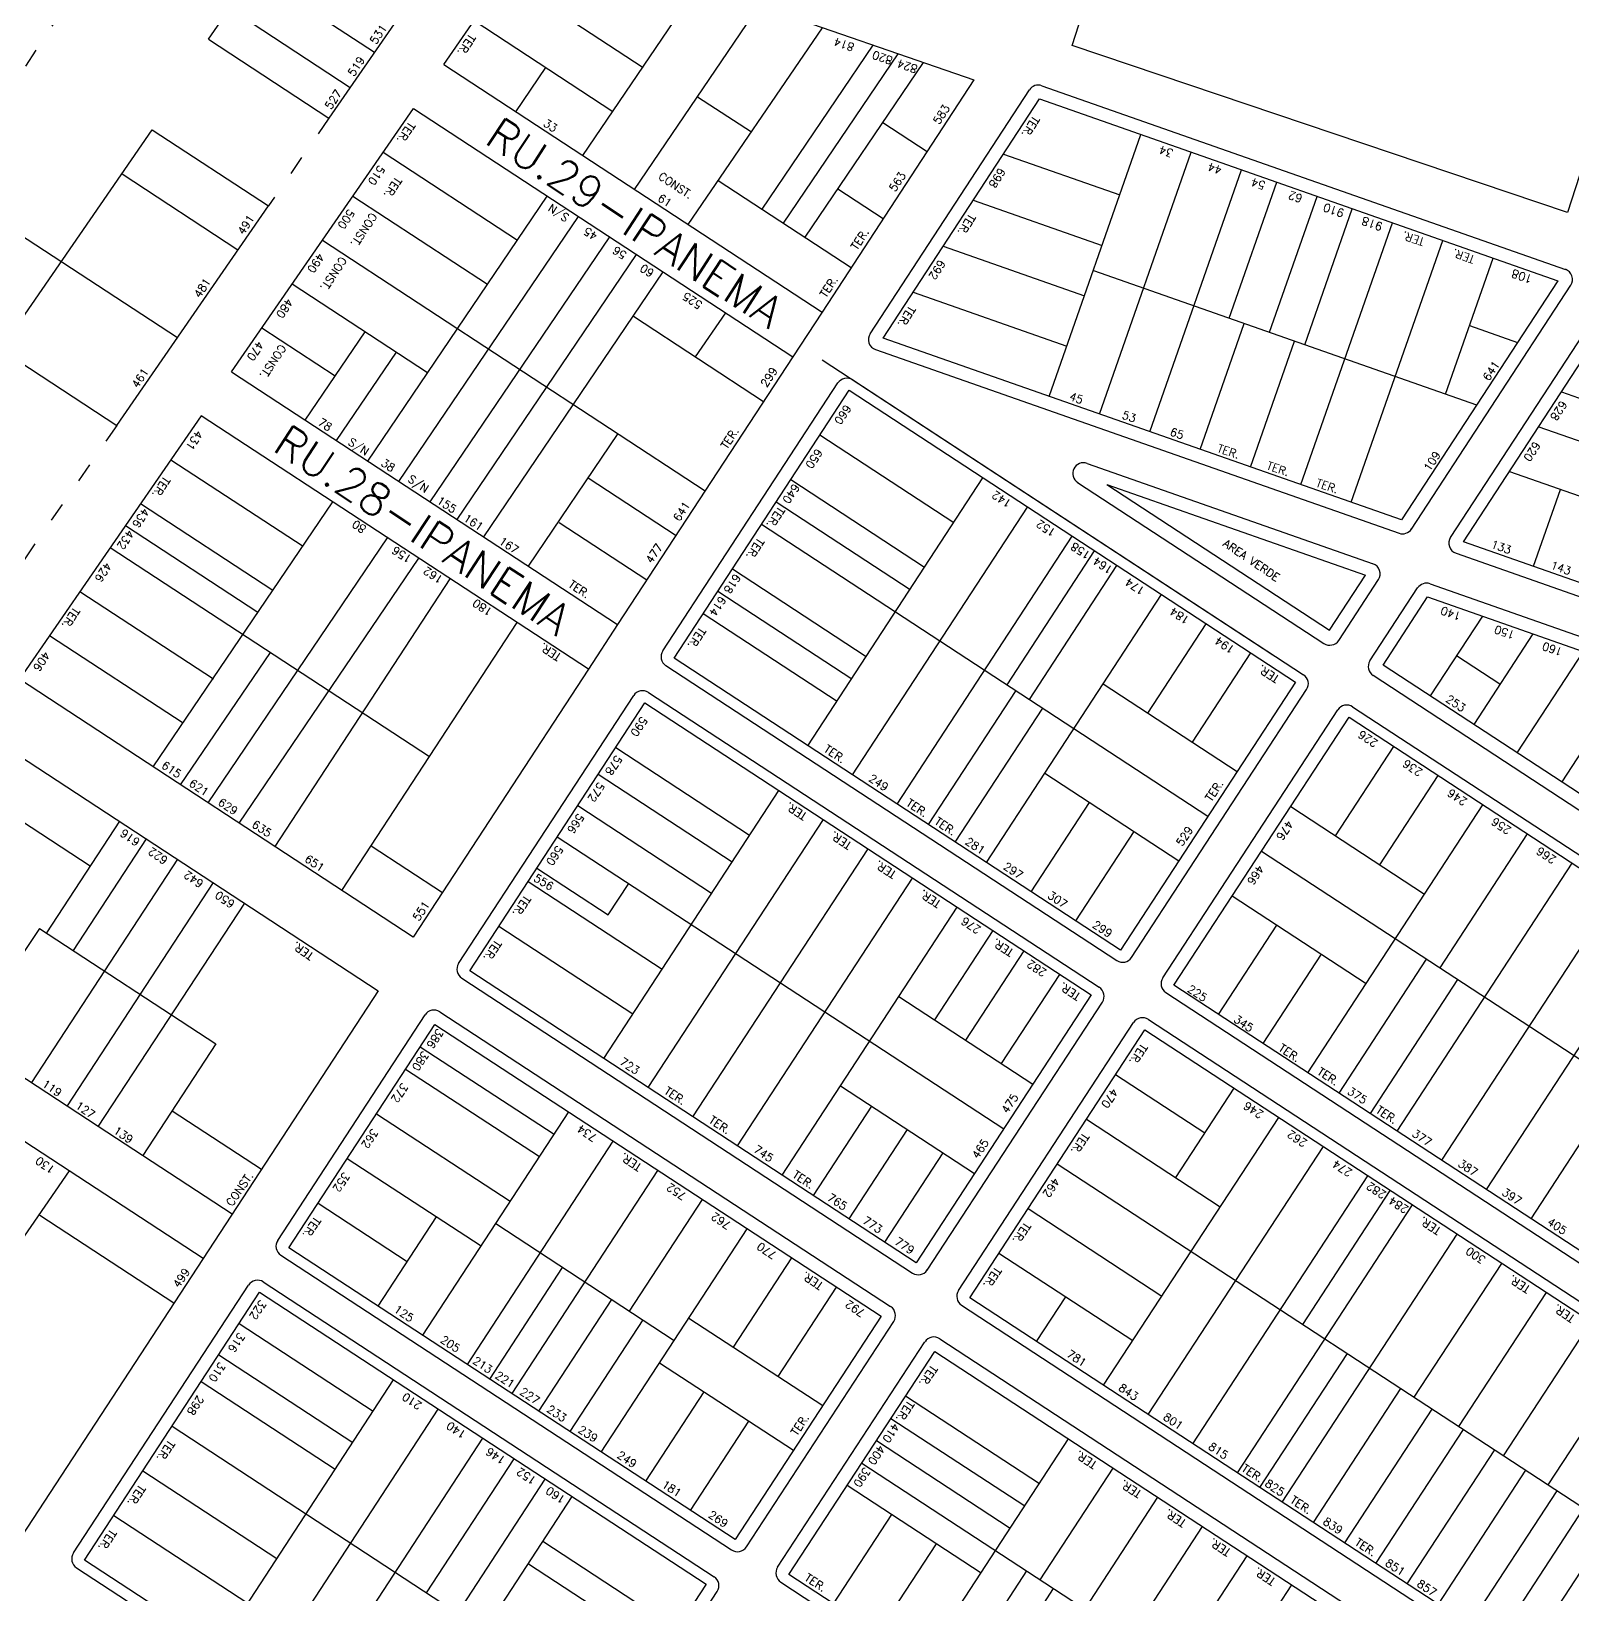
# Model space of a CAD drawing. Extents: x 714896 to 749292, y 8417558 to 8447149.
# Drawn here: x 741674.9 to 741963.9, y 8425396.5 to 8425689.6 of the extents above; entities that cross this region are included whole.
import ezdxf

# ---------------------------------------------------------------- set-up
doc = ezdxf.new("R2010")
doc.units = 0
doc.header["$MEASUREMENT"] = 0
doc.linetypes.add('ACAD_ISO03W100', pattern=[30, 12, -18])
for name, color, linetype in [('LOTE', 7, 'CONTINUOUS'), ('MEIO_FIO', 24, 'CONTINUOUS'), ('NUM-PORTA', 7, 'CONTINUOUS'), ('QUADRA', 6, 'CONTINUOUS'), ('TEXTO', 7, 'CONTINUOUS'), ('TEXTODERUA', 3, 'CONTINUOUS')]:
    doc.layers.add(name, color=color, linetype=linetype)
doc.styles.add('ROMANS', font='ROMANS.SHX', dxfattribs={"height": 1.5})

msp = doc.modelspace()

# ---------------------------------------------------------------- linework, layer by layer
at = {"layer": 'LOTE', "color": 7, "linetype": 'CONTINUOUS'}
for p, q in [((741752.24, 8425683.37, 525.73), (741769.78, 8425708.77, 525.73)), ((741865.77, 8425621.15, -10.13), (741882.98, 8425670.22, -10.13)), ((741857.18, 8425666.55, -10.13), (741879.01, 8425658.9, -10.13)), ((741875.21, 8425617.84, -10.13), (741892.42, 8425666.91, -10.13)), ((741884.65, 8425614.53, -10.13), (741901.85, 8425663.6, -10.13)), ((741899.52, 8425635.81, -10.13), (741908.46, 8425661.29, -10.13)), ((741851.54, 8425657.93, -10.13), (741875.7, 8425649.46, -10.13)), ((741907.07, 8425633.16, -10.13), (741916.01, 8425658.64, -10.13)), ((741913.68, 8425630.84, -10.13), (741922.61, 8425656.32, -10.13)), ((741912.96, 8425604.61, -10.13), (741930.16, 8425653.68, -10.13)), ((741845.91, 8425649.31, -10.13), (741872.39, 8425640.02, -10.13)), ((741922.39, 8425601.3, -10.13), (741939.6, 8425650.37, -10.13)), ((741874.05, 8425644.74, -10.13), (741945.92, 8425619.54, -10.13)), ((741940.1, 8425621.58, -10.13), (741949.04, 8425647.06, -10.13)), ((741840.27, 8425640.69, -10.13), (741869.08, 8425630.59, -10.13)), ((741894.08, 8425611.22, -10.13), (741902.36, 8425634.82, -10.13)), ((741944.6, 8425634.41, -10.13), (741953.58, 8425631.26, -10.13)), ((741903.52, 8425607.91, -10.13), (741911.79, 8425631.51, -10.13)), ((741961.85, 8425621.99, -10.13), (741976.82, 8425616.74, -10.13)), ((741706.77, 8425617.52, 525.73), (741672.66, 8425568.14, 525.73)), ((741957.58, 8425615.45, -10.13), (742083.93, 8425571.14, -10.13)), ((741822.78, 8425613.93, -550.54), (741847.89, 8425597.52, -550.54)), ((741952.11, 8425607.08, -10.13), (741971.1, 8425600.42, -10.13)), ((741817.31, 8425605.56, -550.54), (741842.42, 8425589.14, -550.54)), ((741820.53, 8425555.66, -550.54), (741853.36, 8425605.89, -550.54)), ((741876.6, 8425604.64, -10.13), (741918.34, 8425577.35, -10.13)), ((741876.6, 8425604.64, -10.13), (741925.07, 8425587.64, -10.13)), ((741956.6, 8425589.3, -10.13), (741961.66, 8425603.73, -10.13)), ((741814.57, 8425601.37, -550.54), (741839.68, 8425584.96, -550.54)), ((741828.9, 8425550.19, -550.54), (741861.73, 8425600.41, -550.54)), ((741811.84, 8425597.19, -550.54), (741895.54, 8425542.47, -550.54)), ((741837.27, 8425544.72, -550.54), (741870.1, 8425594.94, -550.54)), ((741857.87, 8425567.1, -550.54), (741874.29, 8425592.21, -550.54)), ((741862.06, 8425564.36, -550.54), (741878.47, 8425589.47, -550.54)), ((741806.37, 8425588.82, -550.54), (741831.48, 8425572.4, -550.54)), ((741918.34, 8425577.35, -10.13), (741925.07, 8425587.64, -10.13)), ((741803.63, 8425584.63, -550.54), (741828.74, 8425568.22, -550.54)), ((741854.01, 8425533.78, -550.54), (741886.84, 8425584, -550.54)), ((741800.89, 8425580.45, -550.54), (741826, 8425564.03, -550.54)), ((741884.27, 8425561.79, -550.54), (741895.21, 8425578.53, -550.54)), ((741947.01, 8425579.95, -10.13), (741937.24, 8425565, -10.13)), ((741956.45, 8425576.64, -10.13), (741945.37, 8425559.68, -10.13)), ((741892.64, 8425556.32, -550.54), (741903.58, 8425573.06, -550.54)), ((741965.89, 8425573.33, -10.13), (741953.49, 8425554.37, -10.13)), ((741975.61, 8425569.92, -10.13), (741961.87, 8425548.9, -10.13)), ((741843.13, 8425540.89, -550.54), (741859.55, 8425566, -550.54)), ((741875.9, 8425567.26, -550.54), (741901.01, 8425550.84, -550.54)), ((741848.15, 8425537.61, -550.54), (741864.57, 8425562.72, -550.54)), ((741784.48, 8425555.34, -550.54), (741809.59, 8425538.92, -550.54)), ((741919.43, 8425538.81, -10.13), (741930.37, 8425555.55, -10.13)), ((741781.2, 8425550.32, -550.54), (741806.31, 8425533.9, -550.54)), ((741864.96, 8425550.52, -550.54), (741890.07, 8425534.1, -550.54)), ((741927.8, 8425533.33, -10.13), (741938.74, 8425550.07, -10.13)), ((741782.23, 8425497.07, -550.54), (741815.06, 8425547.29, -550.54)), ((741862.38, 8425528.31, -10.13), (741873.33, 8425545.05, -10.13)), ((741777.37, 8425544.46, -550.54), (741802.48, 8425528.04, -550.54)), ((741911.06, 8425544.28, -10.13), (741936.17, 8425527.86, -10.13)), ((741914.28, 8425494.38, -10.13), (741947.11, 8425544.6, -10.13)), ((741790.6, 8425491.6, -550.54), (741823.43, 8425541.82, -550.54)), ((741870.75, 8425522.83, -10.13), (741881.7, 8425539.57, -10.13)), ((741939.06, 8425514.02, -10.13), (741955.48, 8425539.13, -10.13)), ((741773.54, 8425538.6, -550.54), (741857.24, 8425483.88, -550.54)), ((741798.97, 8425486.13, -550.54), (741831.8, 8425536.35, -550.54)), ((741905.58, 8425535.91, -10.13), (742014.4, 8425464.78, -10.13)), ((741931.02, 8425483.44, -10.13), (741963.85, 8425533.66, -10.13)), ((741769.71, 8425532.74, -550.54), (741783.1, 8425523.98, -550.54)), ((741807.34, 8425480.66, -550.54), (741840.17, 8425530.88, -550.54)), ((741768.06, 8425530.23, -550.54), (741793.17, 8425513.81, -550.54)), ((741783.1, 8425523.98, -550.54), (741786.93, 8425529.84, -550.54)), ((741900.11, 8425527.54, -10.13), (741925.22, 8425511.12, -10.13)), ((741939.39, 8425477.97, -10.13), (741972.22, 8425528.19, -10.13)), ((741815.71, 8425475.19, -550.54), (741848.54, 8425525.41, -550.54)), ((741762.59, 8425521.86, -550.54), (741787.7, 8425505.44, -550.54)), ((741897.54, 8425505.32, -10.13), (741908.48, 8425522.07, -10.13)), ((741947.76, 8425472.49, -10.13), (741980.59, 8425522.72, -10.13)), ((741844.3, 8425504.29, -550.54), (741855.24, 8425521.03, -550.54)), ((741850.15, 8425500.46, -550.54), (741861.1, 8425517.2, -550.54)), ((741905.91, 8425499.85, -10.13), (741916.85, 8425516.59, -10.13)), ((741920.14, 8425490.55, -10.13), (741936.55, 8425515.66, -10.13)), ((741956.13, 8425467.02, -10.13), (741988.96, 8425517.24, -10.13)), ((741856.85, 8425496.08, -550.54), (741867.79, 8425512.82, -550.54)), ((741926, 8425486.72, -10.13), (741942.41, 8425511.83, -10.13)), ((741837.6, 8425508.67, -550.54), (741862.71, 8425492.25, -550.54)), ((741747.82, 8425499.26, -10.13), (741772.93, 8425482.84, -10.13)), ((741745.08, 8425495.07, -10.13), (741770.19, 8425478.66, -10.13)), ((741878.23, 8425494.06, -10.13), (741894.97, 8425483.11, -10.13)), ((741826.66, 8425491.93, -550.54), (741851.77, 8425475.51, -550.54)), ((741889.49, 8425474.74, -10.13), (741900.44, 8425491.48, -10.13)), ((741739.61, 8425486.7, -10.13), (741764.72, 8425470.29, -10.13)), ((741748.31, 8425445.18, -10.13), (741775.67, 8425487.03, -10.13)), ((741821.57, 8425471.36, -550.54), (741832.51, 8425488.1, -550.54)), ((741828.27, 8425466.98, -550.54), (741839.21, 8425483.72, -550.54)), ((741872.75, 8425485.69, -10.13), (741897.86, 8425469.27, -10.13)), ((741875.98, 8425435.79, -10.13), (741908.81, 8425486.01, -10.13)), ((741756.68, 8425439.7, -10.13), (741784.04, 8425481.56, -10.13)), ((741884.35, 8425430.32, -10.13), (741917.18, 8425480.54, -10.13)), ((741734.14, 8425478.33, -10.13), (741759.25, 8425461.92, -10.13)), ((741834.96, 8425462.6, -550.54), (741845.91, 8425479.34, -550.54)), ((741765.05, 8425434.23, -10.13), (741792.41, 8425476.08, -10.13)), ((741867.28, 8425477.32, -10.13), (741976.1, 8425406.18, -10.13)), ((741892.72, 8425424.85, -10.13), (741925.55, 8425475.07, -10.13)), ((741913.32, 8425447.22, -10.13), (741929.73, 8425472.33, -10.13)), ((741728.67, 8425469.96, -10.13), (741745.41, 8425459.02, -10.13)), ((741787.1, 8425449.69, -10.13), (741800.78, 8425470.61, -10.13)), ((741861.81, 8425468.95, -10.13), (741886.92, 8425452.53, -10.13)), ((741901.09, 8425419.37, -10.13), (741933.92, 8425469.6, -10.13)), ((741739.94, 8425450.65, -10.13), (741750.88, 8425467.39, -10.13)), ((741761.99, 8425466.1, -10.13), (741795.47, 8425444.22, -10.13)), ((741781.79, 8425423.29, -10.13), (741809.15, 8425465.14, -10.13)), ((741909.46, 8425413.9, -10.13), (741942.29, 8425464.12, -10.13)), ((741856.34, 8425460.57, -10.13), (741881.45, 8425444.16, -10.13)), ((741760.86, 8425436.97, -10.13), (741774.54, 8425457.89, -10.13)), ((741806.57, 8425442.93, -10.13), (741817.52, 8425459.67, -10.13)), ((741934.24, 8425433.54, -10.13), (741950.66, 8425458.65, -10.13)), ((741814.94, 8425437.46, -10.13), (741825.89, 8425454.2, -10.13)), ((741770.07, 8425430.95, -10.13), (741783.75, 8425451.88, -10.13)), ((741863.42, 8425444, -10.13), (741868.89, 8425452.37, -10.13)), ((741942.61, 8425428.07, -10.13), (741959.03, 8425453.18, -10.13)), ((741798.2, 8425448.4, -550.54), (741823.31, 8425431.99, -550.54)), ((741798.2, 8425448.4, -10.13), (741823.31, 8425431.99, -10.13)), ((741713.89, 8425447.36, -550.54), (741739.01, 8425430.95, -550.54)), ((741775.93, 8425427.12, -10.13), (741789.61, 8425448.05, -10.13)), ((741950.98, 8425422.6, -10.13), (741967.4, 8425447.71, -10.13)), ((741710.06, 8425441.5, -550.54), (741735.18, 8425425.09, -550.54)), ((741792.73, 8425440.03, -10.13), (741817.84, 8425423.62, -10.13)), ((741905.27, 8425416.64, -10.13), (741921.69, 8425441.75, -10.13)), ((741959.36, 8425417.13, -10.13), (741975.77, 8425442.24, -10.13)), ((741710.01, 8425386.58, -550.54), (741742.84, 8425436.81, -550.54)), ((741706.78, 8425436.48, -550.54), (741731.89, 8425420.07, -550.54)), ((741790.16, 8425417.82, -10.13), (741801.1, 8425434.56, -10.13)), ((741838.83, 8425433.79, -550.47), (741863.94, 8425417.38, -550.47)), ((741915.32, 8425410.07, -10.13), (741931.73, 8425435.18, -10.13)), ((741718.38, 8425381.11, -550.54), (741751.21, 8425431.33, -550.54)), ((741921.18, 8425406.24, -10.13), (741937.59, 8425431.35, -10.13)), ((741701.31, 8425428.11, -550.54), (741785.01, 8425373.39, -550.54)), ((741798.53, 8425412.35, -10.13), (741809.47, 8425429.09, -10.13)), ((741836.09, 8425429.6, -550.47), (741861.2, 8425413.19, -550.47)), ((741726.75, 8425375.64, -550.54), (741759.58, 8425425.86, -550.54)), ((741833.36, 8425425.42, -550.47), (741858.47, 8425409, -550.47)), ((741842.05, 8425383.89, -550.47), (741869.41, 8425425.75, -550.47)), ((741927.04, 8425402.41, -10.13), (741943.45, 8425427.52, -10.13)), ((741749.02, 8425396.92, -550.54), (741765.44, 8425422.03, -550.54)), ((741932.9, 8425398.58, -10.13), (741949.31, 8425423.69, -10.13)), ((741695.84, 8425419.74, -550.54), (741720.95, 8425403.33, -550.54)), ((741830.62, 8425421.23, -550.47), (741939.44, 8425350.1, -550.47)), ((741864.1, 8425399.35, -550.47), (741877.78, 8425420.27, -550.47)), ((741938.76, 8425394.75, -10.13), (741955.17, 8425419.86, -10.13)), ((741754.88, 8425393.09, -550.54), (741771.29, 8425418.2, -550.54)), ((741827.89, 8425417.05, -550.47), (741853, 8425400.63, -550.47)), ((741944.61, 8425390.92, -10.13), (741961.03, 8425416.03, -10.13)), ((741743.49, 8425364.7, -550.54), (741776.32, 8425414.92, -550.54)), ((741858.79, 8425372.95, -550.47), (741886.15, 8425414.8, -550.47)), ((741690.37, 8425411.37, -550.54), (741715.48, 8425394.95, -550.54)), ((741825.31, 8425394.84, -550.47), (741836.26, 8425411.58, -550.47)), ((741949.64, 8425387.64, -10.13), (741966.05, 8425412.75, -10.13)), ((741880.84, 8425388.4, -550.47), (741894.52, 8425409.33, -550.47)), ((741954.66, 8425384.36, -10.13), (741971.07, 8425409.47, -10.13)), ((741770.84, 8425406.55, -550.54), (741795.96, 8425390.13, -550.54)), ((741833.68, 8425389.37, -550.47), (741844.63, 8425406.11, -550.47)), ((741768.11, 8425402.36, -550.54), (741793.22, 8425385.95, -550.54)), ((741875.54, 8425362.01, -550.47), (741902.89, 8425403.86, -550.47)), ((741847.91, 8425380.06, -550.47), (741861.59, 8425400.99, -550.47)), ((741852.94, 8425376.78, -550.47), (741866.61, 8425397.71, -550.47)), ((741897.58, 8425377.46, -550.47), (741911.26, 8425398.39, -550.47))]:
    msp.add_line(p, q, dxfattribs=at)
at = {"layer": 'LOTE', "color": 7, "linetype": 'ACAD_ISO03W100', "ltscale": 0.3, "elevation": 525.73, "flags": 128}
for points in [[(741659.09, 8425660.45), (741705.19, 8425730.91)], [(741730.71, 8425673.31), (741719.35, 8425656.86)], [(741690.93, 8425615.72), (741662.61, 8425574.71)]]:
    msp.add_lwpolyline(points, dxfattribs=at)
at = {"layer": 'LOTE', "color": 7, "linetype": 'CONTINUOUS', "elevation": 525.73, "flags": 128}
for points in [[(741708.15, 8425688.08), (741731.5, 8425721.89)], [(741757.99, 8425712.81), (741730.71, 8425673.31)], [(741716.68, 8425700.42), (741739.24, 8425685.66)], [(741763.61, 8425699.83), (741789.63, 8425682.8)], [(741778.34, 8425666.29), (741800.03, 8425698.31)], [(741788.03, 8425659.94), (741811.37, 8425694.38)], [(741712.13, 8425693.84), (741734.69, 8425679.07)], [(741757.92, 8425691.6), (741783.94, 8425674.57)], [(741798.07, 8425653.37), (741823.29, 8425690.26)], [(741708.15, 8425688.08), (741730.71, 8425673.31)], [(741811.92, 8425656.26), (741832.75, 8425686.99)], [(741752.24, 8425683.37), (741823.18, 8425636.94)], [(741765.78, 8425674.51), (741771.39, 8425682.78)], [(741815.96, 8425653.62), (741837.47, 8425685.36)], [(741820, 8425650.97), (741842.2, 8425683.73)], [(741799.82, 8425677.33), (741809.93, 8425670.71)], [(741712.45, 8425625.75), (741746.56, 8425675.14)], [(741746.56, 8425675.14), (741817.7, 8425628.58)], [(741669.18, 8425629.95), (741697.59, 8425671.1)], [(741697.59, 8425671.1), (741719.35, 8425656.86)], [(741834.59, 8425672.5), (741842.89, 8425667.07)], [(741740.87, 8425666.91), (741766.05, 8425650.43)], [(741691.91, 8425662.87), (741713.66, 8425648.63)], [(741659.09, 8425660.45), (741702.3, 8425632.17)], [(741803.72, 8425661.63), (741828.65, 8425645.31)], [(741826.17, 8425660.08), (741834.67, 8425654.52)], [(741690.93, 8425615.72), (741719.35, 8425656.86)], [(741735.19, 8425658.68), (741760.44, 8425642.16)], [(741737.99, 8425609.04), (741771.66, 8425658.71)], [(741743.85, 8425605.2), (741777.52, 8425654.88)], [(741729.51, 8425650.45), (741801.28, 8425603.48)], [(741749.71, 8425601.37), (741783.37, 8425651.04)], [(741754.73, 8425598.08), (741788.39, 8425647.76)], [(741648.14, 8425643.72), (741690.93, 8425615.72)], [(741723.83, 8425642.22), (741749.22, 8425625.6)], [(741759.75, 8425594.8), (741793.41, 8425644.47)], [(741787.8, 8425636.19), (741812.23, 8425620.21)], [(741799.44, 8425628.57), (741805.13, 8425636.81)], [(741718.14, 8425634), (741731.9, 8425624.99)], [(741726.28, 8425616.7), (741737.51, 8425633.27)], [(741732.14, 8425612.87), (741743.36, 8425629.44)], [(741712.45, 8425625.75), (741784.85, 8425578.37)], [(741779.37, 8425570), (741706.77, 8425617.52)], [(741768.11, 8425589.32), (741784.95, 8425614.17)], [(741701.08, 8425609.29), (741725.89, 8425593.06)], [(741779.34, 8425605.88), (741795.8, 8425595.1)], [(741695.39, 8425601.05), (741720.2, 8425584.82)], [(741697.76, 8425551.71), (741731.43, 8425601.38)], [(741692.55, 8425596.94), (741717.4, 8425580.68)], [(741773.86, 8425597.51), (741790.32, 8425586.74)], [(741689.71, 8425592.82), (741749.58, 8425553.66)], [(741708.06, 8425544.97), (741741.72, 8425594.64)], [(741713.91, 8425541.14), (741747.58, 8425590.81)], [(741720.61, 8425536.76), (741753.44, 8425586.98)], [(741684.02, 8425584.59), (741709.05, 8425568.21)], [(741733.16, 8425528.54), (741765.99, 8425578.76)], [(741678.34, 8425576.36), (741703.37, 8425559.98)], [(741702.91, 8425548.34), (741719.74, 8425573.17)], [(741660.15, 8425550.03), (741685.95, 8425533.15)], [(741691.42, 8425541.51), (741677.73, 8425520.59)], [(741696.44, 8425538.23), (741682.75, 8425517.31)], [(741738.63, 8425536.91), (741752, 8425528.16)], [(741702.3, 8425534.39), (741674.92, 8425492.56)], [(741708.99, 8425530.01), (741681.62, 8425488.17)], [(741714.85, 8425526.18), (741687.47, 8425484.34)], [(741676.47, 8425521.42), (741662.52, 8425500.68)], [(741676.47, 8425521.42), (741709.53, 8425499.78)], [(741637.41, 8425517.1), (741687.47, 8425484.34)], [(741709.53, 8425499.78), (741695.84, 8425478.86)], [(741707.1, 8425459.54), (741656.83, 8425492.44)], [(741701.32, 8425487.23), (741718.05, 8425476.28)], [(741687.47, 8425484.34), (741712.58, 8425467.91)], [(741682, 8425475.97), (741664.91, 8425451.3)], [(741701.63, 8425451.18), (741676.52, 8425467.61)]]:
    msp.add_lwpolyline(points, dxfattribs=at)
at = {"layer": 'LOTE', "color": 7, "linetype": 'CONTINUOUS', "elevation": -10.13}
msp.add_lwpolyline([(741950.29, 8425567.22), (741942.17, 8425572.53)], dxfattribs=at)
at = {"layer": 'MEIO_FIO', "color": 24, "linetype": 'CONTINUOUS'}
for p, q in [((741832.2, 8425632.9, -10.13), (741862.06, 8425678.59, -10.13)), ((741864.4, 8425679.39, -10.13), (741962.56, 8425644.96, -10.13)), ((741933.71, 8425596.29, -10.13), (741963.58, 8425641.98, -10.13)), ((741941.05, 8425594.73, -10.13), (741970.92, 8425640.42, -10.13)), ((741833.21, 8425629.92, -10.13), (741931.37, 8425595.5, -10.13)), ((741823.18, 8425628.01, 530.28), (741907.72, 8425572.74, 530.28)), ((741828.93, 8425624.25, -10.13), (741913.47, 8425568.98, -10.13)), ((741793.33, 8425573.45, -10.13), (741826.16, 8425623.67, -10.13)), ((741872.87, 8425608.6, -10.13), (741926.5, 8425589.79, -10.13)), ((741871.11, 8425605.03, -10.13), (741917.3, 8425574.84, -10.13)), ((741942.06, 8425591.75, -10.13), (742069.38, 8425547.1, -10.13)), ((741920.07, 8425575.42, -10.13), (741927.51, 8425586.81, -10.13)), ((741937.19, 8425586.04, -10.13), (742064.51, 8425541.39, -10.13)), ((741925.92, 8425571.59, -10.13), (741934.85, 8425585.25, -10.13)), ((741793.91, 8425570.68, -10.13), (741878.45, 8425515.41, -10.13)), ((742036.16, 8425497.15, -10.13), (741926.5, 8425568.82, -10.13)), ((741790.63, 8425565.66, -10.13), (741875.17, 8425510.39, -10.13)), ((741881.22, 8425515.99, -10.13), (741914.05, 8425566.22, -10.13)), ((741755.03, 8425514.85, -10.13), (741787.86, 8425565.08, -10.13)), ((741922.67, 8425562.97, -10.13), (742032.32, 8425491.29, -10.13)), ((741887.08, 8425512.16, -10.13), (741919.91, 8425562.39, -10.13)), ((741755.61, 8425512.09, -10.13), (741840.15, 8425456.82, -10.13)), ((741842.92, 8425457.4, -10.13), (741875.75, 8425507.62, -10.13)), ((741887.66, 8425509.4, -10.13), (741997.31, 8425437.72, -10.13)), ((741721.1, 8425462.96, -10.13), (741748.74, 8425505.23, -10.13)), ((741751.5, 8425505.81, -10.13), (741836.04, 8425450.55, -10.13)), ((741884.37, 8425504.37, -10.13), (741994.02, 8425432.7, -10.13)), ((741848.77, 8425453.57, -10.13), (741881.6, 8425503.79, -10.13)), ((741721.68, 8425460.19, -10.13), (741806.22, 8425404.93, -10.13)), ((741682.8, 8425404.37, -10.13), (741715.63, 8425454.59, -10.13)), ((741718.4, 8425455.17, -10.13), (741802.94, 8425399.91, -10.13)), ((741849.35, 8425450.8, -10.13), (741959, 8425379.13, -10.13)), ((741808.99, 8425405.51, -10.13), (741836.62, 8425447.78, -10.13)), ((741814.85, 8425401.68, -10.13), (741842.48, 8425443.95, -10.13)), ((741845.25, 8425444.53, -10.13), (741954.9, 8425372.85, -10.13)), ((741683.38, 8425401.6, -10.13), (741767.92, 8425346.34, -10.13)), ((741815.43, 8425398.91, -10.13), (741925.08, 8425327.23, -10.13)), ((741770.69, 8425346.92, -10.13), (741803.52, 8425397.14, -10.13))]:
    msp.add_line(p, q, dxfattribs=at)
for centre, start, end in [((741863.74, 8425677.5, -10.13), 70.6755, 146.8274), ((741961.9, 8425643.08, -10.13), 326.8274, 70.6755), ((741833.87, 8425631.81, -10.13), 146.8274, 250.6755), ((741827.83, 8425622.57, -10.13), 56.8274, 146.8274), ((741872.21, 8425606.71, -10.13), 70.6755, 236.8274), ((741932.03, 8425597.39, -10.13), 250.6755, 326.8274), ((741942.72, 8425593.64, -10.13), 146.8274, 250.6755), ((741925.83, 8425587.9, -10.13), 326.8274, 70.6755), ((741936.53, 8425584.15, -10.13), 70.6755, 146.8274), ((741918.39, 8425576.52, -10.13), 236.8274, 326.8274), ((741795, 8425572.35, -10.13), 146.8274, 236.8274), ((741927.6, 8425570.5, -10.13), 146.8274, 236.8274), ((741912.37, 8425567.31, -10.13), 326.8274, 56.8274), ((741789.53, 8425563.98, -10.13), 56.8274, 146.8274), ((741921.58, 8425561.29, -10.13), 56.8274, 146.8274), ((741879.54, 8425517.09, -10.13), 236.8274, 326.8274), ((741756.7, 8425513.76, -10.13), 146.8274, 236.8274), ((741874.07, 8425508.72, -10.13), 326.8274, 56.8274), ((741888.75, 8425511.07, -10.13), 146.8274, 236.8274), ((741750.41, 8425504.13, -10.13), 56.8274, 146.8274), ((741883.28, 8425502.7, -10.13), 56.8274, 146.8274), ((741722.78, 8425461.87, 530.28), 146.8274, 236.8274), ((741841.24, 8425458.5, -10.13), 236.8274, 326.8274), ((741717.31, 8425453.49, -10.13), 56.8274, 146.8274), ((741850.45, 8425452.48, -10.13), 146.8274, 236.8274), ((741834.95, 8425448.87, -10.13), 326.8274, 56.8274), ((741844.16, 8425442.85, -10.13), 56.8274, 146.8274), ((741684.48, 8425403.27, -10.13), 146.8274, 236.8274), ((741807.32, 8425406.6, -10.13), 236.8274, 326.8274), ((741816.52, 8425400.58, -10.13), 146.8274, 236.8274), ((741801.85, 8425398.23, -10.13), 326.8274, 56.8274)]:
    msp.add_arc(centre, 2, start, end, dxfattribs=at)
at = {"layer": 'QUADRA', "linetype": 'CONTINUOUS', "elevation": 525.73}
for points in [[(741634.91, 8425755.01), (741634.91, 8425755.01), (741693.48, 8425734.93), (741705.19, 8425730.91), (741757.99, 8425712.81), (741769.78, 8425708.77), (741851.65, 8425680.46), (741823.18, 8425636.94), (741817.7, 8425628.58), (741784.85, 8425578.37), (741779.37, 8425570), (741746.52, 8425519.79), (741746.52, 8425519.79), (741672.66, 8425568.14), (741662.61, 8425574.71), (741620.86, 8425602.04), (741610.82, 8425608.61), (741560.62, 8425641.46)], [(741488.34, 8425531.01), (741554.05, 8425631.42), (741739.95, 8425509.75), (741634.83, 8425349.09), (741556.7, 8425400.22), (741597.62, 8425459.49), (741488.34, 8425531.01)]]:
    msp.add_lwpolyline(points, close=True, dxfattribs=at)
at = {"layer": 'QUADRA', "color": 6, "linetype": 'CONTINUOUS'}
msp.add_lwpolyline([(741870.11, 8425686.9), (741882.31, 8425724.99), (741975.89, 8425695.55), (741962.96, 8425655.59), (741870.11, 8425686.9)], close=True, dxfattribs=at)
at = {"layer": 'QUADRA', "color": 6, "linetype": 'CONTINUOUS', "elevation": -10.13}
for points in [[(741931.83, 8425597.99), (741834.64, 8425632.07), (741863.94, 8425676.9), (741961.13, 8425642.82), (741931.83, 8425597.99)], [(742069.84, 8425549.59), (741943.49, 8425593.9), (741972.8, 8425638.73), (742099.14, 8425594.42), (742069.84, 8425549.59)], [(741911.95, 8425567.58), (741879.12, 8425517.36), (741795.42, 8425572.08), (741828.25, 8425622.3), (741911.95, 8425567.58)], [(742063.08, 8425539.25), (742037.2, 8425499.65), (741928.38, 8425570.79), (741936.73, 8425583.55), (742063.08, 8425539.25)], [(741873.65, 8425508.99), (741840.82, 8425458.77), (741757.12, 8425513.49), (741789.95, 8425563.71), (741873.65, 8425508.99)], [(741997.98, 8425439.67), (741889.17, 8425510.8), (741922, 8425561.02), (742030.81, 8425489.89), (741997.98, 8425439.67)], [(741834.26, 8425448.73), (741806.9, 8425406.88), (741723.2, 8425461.59), (741750.55, 8425503.44), (741834.26, 8425448.73)], [(741959.68, 8425381.07), (741850.87, 8425452.2), (741883.7, 8425502.43), (741992.51, 8425431.29), (741959.68, 8425381.07)], [(741801.43, 8425398.5), (741768.6, 8425348.28), (741684.89, 8425403), (741717.72, 8425453.22), (741801.43, 8425398.5)], [(741925.76, 8425329.18), (741816.94, 8425400.31), (741844.3, 8425442.16), (741953.11, 8425371.03), (741925.76, 8425329.18)]]:
    msp.add_lwpolyline(points, close=True, dxfattribs=at)

# ---------------------------------------------------------------- texts
at = {"layer": 'NUM-PORTA', "color": 7, "style": 'ROMANS'}
for s, height, rotation, p in [('531', 1.5, 56.6226, (741739.55, 8425687.01, 525.73)), ('814', 1.5, 161.0131, (741829.37, 8425687.2, 311.75)), ('820', 1.5, 161.0131, (741836.57, 8425684.71, 311.75)), ('519', 1.5, 56.6226, (741735.4, 8425681, 525.73)), ('824', 1.5, 161.0131, (741841.23, 8425683.1, 311.75)), ('527', 1.5, 56.6226, (741731.1, 8425674.78, 525.73)), ('583', 1.5, 56.6226, (741845.13, 8425671.98)), ('33', 1.5, 326.6226, (741770.76, 8425671.99, -525.73)), ('34', 1.537, 160.8706, (741889.2, 8425667.34, -272.47)), ('510', 1.5, 236.6226, (741740.08, 8425664.61, 525.73)), ('563', 1.5, 56.6226, (741836.88, 8425659.37)), ('698', 1.5, 237.9891, (741856.41, 8425664.13, -513.94)), ('44', 1.537, 160.8706, (741898.31, 8425664.15, -272.47)), ('54', 1.537, 160.8706, (741906.46, 8425661.29, -272.47)), ('62', 1.537, 160.8706, (741913.43, 8425658.84, -272.47)), ('S/N', 1.5, 146.6226, (741775.92, 8425655.04)), ('61', 1.5, 326.6226, (741792.22, 8425657.94, -525.73)), ('910', 1.537, 160.8706, (741921.23, 8425656.11, -272.47)), ('491', 1.5, 56.6226, (741714.72, 8425651.31, 525.73)), ('500', 1.5, 236.6226, (741734.39, 8425656.39, 525.73)), ('918', 1.537, 160.8706, (741928.43, 8425653.58, -272.47)), ('45', 1.5, 146.6226, (741781.26, 8425651.55)), ('490', 1.5, 236.6226, (741728.71, 8425648.16, 525.73)), ('56', 1.5, 146.6226, (741786.7, 8425647.99)), ('60', 1.5, 146.6226, (741791.84, 8425644.63)), ('692', 1.5, 237.9891, (741845.14, 8425646.89, -513.94)), ('108', 1.537, 160.8706, (741956.53, 8425643.73, -272.47)), ('481', 1.5, 56.6226, (741706.53, 8425639.46, 525.73)), ('480', 1.5, 236.6226, (741722.85, 8425639.68, 525.73)), ('525', 1.5, 146.6226, (741800.88, 8425638.66)), ('470', 1.5, 236.6226, (741717.35, 8425631.7, 525.73)), ('641', 1.5, 56.9632, (741948.22, 8425623.91, -524.07)), ('461', 1.5, 56.6226, (741694.86, 8425622.55, 525.73)), ('299', 1.5, 56.6226, (741812.8, 8425622.75)), ('45', 1.5, 340.8706, (741869.41, 8425620.55, -513.94)), ('660', 1.5, 236.4547, (741827.53, 8425619.76, -1594.75)), ('53', 1.5, 340.8706, (741879.31, 8425617.08, -513.94)), ('628', 1.5, 236.9632, (741961.74, 8425620.49)), ('78', 1.5, 326.6226, (741728.5, 8425615.95, -525.73)), ('431', 1.5, 236.6226, (741705.92, 8425614.96, 525.73)), ('S/N', 1.5, 326.6226, (741734.15, 8425612.25, -525.73)), ('65', 1.5, 340.8706, (741888.29, 8425613.93, -513.94)), ('620', 1.5, 236.9632, (741956.74, 8425612.84)), ('650', 1.5, 236.4547, (741822.13, 8425611.49, -1594.75)), ('109', 1.5, 56.9632, (741937.16, 8425606.99, -524.07)), ('38', 1.5, 326.6226, (741740.32, 8425608.31, 525.73)), ('S/N', 1.5, 326.6226, (741745.36, 8425605.29, 525.73)), ('640', 1.5, 236.4547, (741817.84, 8425604.93, -1594.75)), ('155', 1.5, 326.6226, (741750.78, 8425601.28, 525.73)), ('641', 1.5, 56.6226, (741796.42, 8425597.57, 525.73)), ('142', 1.5, 146.4547, (741858.88, 8425601.41, -1054.34)), ('436', 1.5, 236.6226, (741695.87, 8425600.41, 525.73)), ('80', 1.5, 146.6226, (741737.85, 8425596.64)), ('161', 1.5, 326.6226, (741755.8, 8425597.99, 525.73)), ('152', 1.5, 146.4547, (741867.2, 8425595.97, -1054.34)), ('432', 1.5, 236.6226, (741693.03, 8425596.3, 525.73)), ('156', 1.5, 146.6226, (741746.4, 8425591.04)), ('167', 1.5, 326.6226, (741762.44, 8425593.66, 525.73)), ('477', 1.5, 56.6226, (741791.26, 8425589.68, 525.73)), ('158', 1.5, 146.4547, (741873.67, 8425591.75, -1054.34)), ('133', 1.5, 340.8706, (741948.46, 8425592.83, -513.94)), ('426', 1.5, 236.6226, (741688.84, 8425590.23, 525.73)), ('162', 1.5, 146.6226, (741752.27, 8425587.2)), ('164', 1.5, 146.4547, (741877.85, 8425589.01, -1054.34)), ('143', 1.5, 340.8706, (741959.66, 8425588.91, -513.94)), ('618', 1.5, 236.4547, (741806.8, 8425588.04, -1594.75)), ('174', 1.5, 146.4547, (741883.89, 8425585.06, -1054.34)), ('614', 1.5, 236.4547, (741804.06, 8425583.85, -1594.75)), ('180', 1.5, 146.6226, (741761.52, 8425581.15)), ('184', 1.5, 146.4547, (741892.26, 8425579.59, -1054.34)), ('140', 1.5, 160.8557, (741943.16, 8425580.54, -10.13)), ('150', 1.5, 160.8557, (741953.23, 8425577.01, -10.13)), ('194', 1.5, 146.4547, (741900.72, 8425574.06, -1594.75)), ('160', 1.5, 160.8557, (741962.19, 8425573.87, -10.13)), ('406', 1.5, 236.6226, (741677.29, 8425573.5, 525.73)), ('253', 1.5, 325.9559, (741940, 8425564.07)), ('590', 1.5, 236.4547, (741789.3, 8425561.27, -1054.34)), ('226', 1.5, 146.4547, (741927.57, 8425556.51, -513.94)), ('578', 1.5, 236.4547, (741784.55, 8425554.01, -1594.75)), ('615', 1.5, 326.6226, (741699.18, 8425551.65, 525.73)), ('236', 1.5, 146.4547, (741935.94, 8425551.04, -513.94)), ('621', 1.5, 326.6226, (741704.33, 8425548.28, 525.73)), ('572', 1.5, 236.4547, (741781.27, 8425548.99, -1594.75)), ('249', 1.5, 326.4547, (741831.77, 8425549.2, -1054.34)), ('629', 1.5, 326.6226, (741709.77, 8425544.72, 525.73)), ('246', 1.5, 146.4547, (741944.31, 8425545.56, -513.94)), ('566', 1.5, 236.4547, (741777.43, 8425543.11, -1594.75)), ('256', 1.5, 146.4547, (741952.56, 8425540.17, -513.94)), ('616', 1.5, 145.26, (741695.44, 8425537.96, 1587.8)), ('635', 1.5, 326.6226, (741716.12, 8425540.57, 525.73)), ('529', 1.5, 56.4547, (741890.72, 8425536.7, -1054.34)), ('476', 1.5, 236.4547, (741910.4, 8425541.84, -1054.34)), ('622', 1.5, 145.26, (741700.66, 8425534.54, 1587.8)), ('560', 1.5, 236.4547, (741773.49, 8425537.08, -1594.75)), ('281', 1.5, 326.4547, (741849.88, 8425537.36, -1054.34)), ('266', 1.5, 146.4547, (741961, 8425534.66, -513.94)), ('651', 1.5, 326.6226, (741726.01, 8425534.09, 525.73)), ('297', 1.5, 326.4547, (741857.02, 8425532.69, -1054.34)), ('642', 1.5, 145.26, (741707.35, 8425530.16, 1587.8)), ('556', 1.5, 329.183, (741768.95, 8425530.45, -1594.75)), ('466', 1.5, 236.4547, (741904.93, 8425533.47, -1054.34)), ('650', 1.5, 145.26, (741713.21, 8425526.33, 1587.8)), ('307', 1.5, 326.4547, (741865.32, 8425527.27, -1054.34)), ('551', 1.5, 56.6226, (741747.57, 8425522.68, 525.73)), ('276', 1.5, 146.4547, (741853.14, 8425521.53, -513.94)), ('299', 1.5, 326.4547, (741873.75, 8425521.76, -1054.34)), ('282', 1.5, 146.4547, (741865.45, 8425513.49, -513.94)), ('225', 1.5, 326.4547, (741891.54, 8425509.73, -1054.34)), ('345', 1.5, 326.4547, (741900.21, 8425504.06, -1054.34)), ('386', 1.5, 236.4547, (741751.07, 8425502.8, -1054.34)), ('380', 1.5, 236.4547, (741748.34, 8425498.61, -1054.34)), ('723', 1.5, 326.4547, (741785.1, 8425496.08, -1054.34)), ('119', 1.5, 325.26, (741676.78, 8425491.98, 1062.07)), ('372', 1.5, 236.4547, (741744.43, 8425492.63, -1054.34)), ('475', 1.5, 56.4547, (741857.96, 8425486.59, -1054.34)), ('470', 1.5, 236.4547, (741877.57, 8425491.62, -1054.34)), ('375', 1.5, 326.4547, (741921.55, 8425490.55, -10.13)), ('127', 1.5, 325.26, (741683.02, 8425487.9, 1062.07)), ('246', 1.5, 146.4547, (741906.09, 8425486.92, -513.94)), ('139', 1.5, 325.26, (741690.16, 8425483.22, 1062.07)), ('362', 1.5, 236.4547, (741738.83, 8425484.07, -1054.34)), ('734', 1.5, 146.4547, (741781.14, 8425482.58, -513.94)), ('262', 1.5, 146.4547, (741914.28, 8425481.57, -513.94)), ('377', 1.5, 326.4547, (741933.67, 8425482.62, -10.13)), ('745', 1.5, 326.4547, (741810.21, 8425479.66, -1054.34)), ('465', 1.5, 56.4547, (741852.42, 8425478.11, -1054.34)), ('130', 1.5, 145.26, (741679.53, 8425476.55, 1062.07)), ('274', 1.5, 146.4547, (741922.77, 8425476.01, -513.94)), ('387', 1.5, 326.4547, (741942.29, 8425476.99, -10.13)), ('352', 1.5, 236.4547, (741733.49, 8425475.89, -1054.34)), ('752', 1.5, 146.4547, (741797.88, 8425471.64, -513.94)), ('765', 1.5, 326.4547, (741824.03, 8425470.63, -1054.34)), ('462', 1.5, 236.4547, (741866.63, 8425474.88, -1054.34)), ('282', 1.5, 146.4547, (741929.11, 8425471.87, -513.94)), ('397', 1.5, 326.4547, (741950.51, 8425471.62, -10.13)), ('284', 1.5, 146.4547, (741933.3, 8425469.13, -513.94)), ('762', 1.5, 146.4547, (741806.25, 8425466.17, -513.94)), ('773', 1.5, 326.4547, (741830.62, 8425466.32, -1054.34)), ('405', 1.5, 326.4547, (741959, 8425466.06, -10.13)), ('779', 1.5, 326.4547, (741836.64, 8425462.39, -1054.34)), ('770', 1.5, 146.4547, (741814.83, 8425460.56, -513.94)), ('300', 1.5, 146.4547, (741947.76, 8425459.68, -513.94)), ('499', 1.5, 55.26, (741702.56, 8425453.91, 523.79)), ('322', 1.5, 236.4547, (741717.84, 8425451.96, -1594.75)), ('792', 1.5, 146.4547, (741831.4, 8425449.73, -513.94)), ('125', 1.5, 326.4547, (741742.76, 8425449.69, -513.94)), ('316', 1.5, 236.4547, (741713.84, 8425445.84, -1594.75)), ('205', 1.5, 326.4547, (741751.47, 8425443.99, -513.94)), ('781', 1.5, 326.4547, (741868.92, 8425441.32, -10.13)), ('310', 1.5, 236.4547, (741710.21, 8425440.29, -1594.75)), ('213', 1.5, 326.4547, (741757.52, 8425440.04, -513.94)), ('221', 1.5, 326.4547, (741761.7, 8425437.3, -513.94)), ('298', 1.5, 236.4547, (741706.14, 8425434.05, -1594.75)), ('210', 1.5, 146.4547, (741748.31, 8425432.36, -1054.34)), ('227', 1.5, 326.4547, (741766.37, 8425434.25, -513.94)), ('843', 1.5, 326.4547, (741878.63, 8425434.97, -10.13)), ('233', 1.5, 326.4547, (741771.41, 8425430.96, -513.94)), ('140', 1.5, 146.4547, (741756.62, 8425426.93, -1054.34)), ('239', 1.5, 326.4547, (741777.27, 8425427.13, -513.94)), ('410', 1.5, 236.4547, (741836.57, 8425428.89, -1594.68)), ('801', 1.5, 326.4547, (741887, 8425429.5, -10.13)), ('815', 1.5, 326.4547, (741895.48, 8425423.96, -10.13)), ('146', 1.5, 146.4547, (741764.01, 8425422.1, -1054.34)), ('249', 1.5, 326.4547, (741784.58, 8425422.35, -513.94)), ('400', 1.5, 236.4547, (741833.85, 8425424.74, -1594.68)), ('152', 1.5, 146.4547, (741769.77, 8425418.33, -1054.34)), ('390', 1.5, 236.4547, (741831.12, 8425420.55, -1594.68)), ('160', 1.5, 146.4547, (741775.25, 8425414.75, -1054.34)), ('181', 1.5, 326.4547, (741792.96, 8425416.87, -513.94)), ('825', 1.5, 326.4547, (741906.07, 8425417.04, -10.13)), ('269', 1.5, 326.4547, (741801.7, 8425411.16, -513.94)), ('839', 1.5, 326.4547, (741916.96, 8425409.91, -10.13)), ('851', 1.5, 326.4547, (741928.64, 8425402.13, -10.13)), ('857', 1.5, 326.4547, (741934.58, 8425398.24, -10.13))]:
    msp.add_text(s, height=height, rotation=rotation, dxfattribs=at).set_placement(p)
at = {"layer": 'TEXTO', "color": 7, "style": 'ROMANS'}
for s, rotation, p in [('TER.', 236.6226, (741757.06, 8425689.21, 525.73)), ('TER.', 236.6226, (741745.7, 8425672.76, 525.73)), ('TER.', 237.9891, (741862.78, 8425673.87, -513.94)), ('CONST.', 326.6226, (741792.33, 8425662.03)), ('TER.', 236.6226, (741743.24, 8425662.45, 525.73)), ('CONST.', 236.6226, (741738.6, 8425655.73, 525.73)), ('TER.', 237.9891, (741850.78, 8425655.51, -513.94)), ('TER.', 56.6226, (741829.73, 8425648.43)), ('TER.', 160.8706, (741936.29, 8425650.74, -513.94)), ('TER.', 160.8706, (741945.72, 8425647.44, -513.94)), ('CONST.', 236.6226, (741732.91, 8425647.5, 525.73)), ('TER.', 56.6226, (741823.9, 8425639.52)), ('TER.', 237.9891, (741839.51, 8425638.27, -513.94)), ('CONST.', 236.6226, (741721.55, 8425631.05, 525.73)), ('TER.', 56.6226, (741805.33, 8425611.14)), ('TER.', 340.8706, (741897.14, 8425610.83, -513.94)), ('TER.', 340.8706, (741906.44, 8425607.57, -513.94)), ('TER.', 236.6226, (741699.8, 8425606.29, 525.73)), ('TER.', 340.8706, (741915.67, 8425604.33, -513.94)), ('TER.', 236.4547, (741815.02, 8425600.62, -1594.75)), ('TER.', 236.4547, (741811.18, 8425594.75, -1594.75)), ('AREA VERDE', 325.9559, (741898.23, 8425593.22)), ('TER.', 326.6226, (741775.48, 8425585.56, -525.73)), ('TER.', 236.6226, (741682.86, 8425581.77, 525.73)), ('TER.', 236.4547, (741800.24, 8425578.01, -1054.34)), ('TER.', 146.6226, (741774.41, 8425572.71)), ('TER.', 146.4547, (741909.09, 8425568.59, -1054.34)), ('TER.', 326.4547, (741823.4, 8425554.67, -1054.34)), ('TER.', 56.4547, (741896.19, 8425545.07, -1054.34)), ('TER.', 146.4547, (741820.53, 8425542.85, -1054.34)), ('TER.', 326.4547, (741838.85, 8425544.57, -1054.34)), ('TER.', 326.4547, (741844.15, 8425541.11, -1054.34)), ('TER.', 146.4547, (741828.9, 8425537.38, -1054.34)), ('TER.', 146.4547, (741837.27, 8425531.91, -1054.34)), ('TER.', 236.4547, (741767.41, 8425527.79, -1594.75)), ('TER.', 146.4547, (741845.64, 8425526.43, -1054.34)), ('TER.', 145.26, (741728.01, 8425516.64, 1587.8)), ('TER.', 236.4547, (741761.94, 8425519.42, -1054.34)), ('TER.', 146.4547, (741859.28, 8425517.29, -1054.34)), ('TER.', 146.4547, (741871.84, 8425509.08, -1054.34)), ('TER.', 236.4547, (741883.04, 8425499.99, -1054.34)), ('TER.', 326.4547, (741908.66, 8425498.63, -1054.34)), ('TER.', 326.4547, (741915.92, 8425494.23, -10.13)), ('TER.', 326.4547, (741793.47, 8425490.61, -1054.34)), ('TER.', 326.4547, (741801.84, 8425485.14, -1054.34)), ('TER.', 326.4547, (741926.91, 8425487.04, -10.13)), ('TER.', 236.4547, (741872.1, 8425483.25, -1054.34)), ('TER.', 146.4547, (741789.51, 8425477.11, -513.94)), ('CONST.', 55.26, (741712.56, 8425469.2, 523.79)), ('TER.', 326.4547, (741817.51, 8425474.89, -1054.34)), ('TER.', 236.4547, (741728.02, 8425467.52, -513.94)), ('TER.', 236.4547, (741861.16, 8425466.51, -1054.34)), ('TER.', 146.4547, (741939.39, 8425465.15, -513.94)), ('TER.', 146.4547, (741823.54, 8425454.86, -513.94)), ('TER.', 236.4547, (741855.69, 8425458.14, -1054.34)), ('TER.', 146.4547, (741956.13, 8425454.21, -513.94)), ('TER.', 146.4547, (741964.5, 8425448.74, -513.94)), ('TER.', 236.4547, (741843.65, 8425439.72, -1594.68)), ('TER.', 236.4547, (741839.29, 8425433.05, -1594.68)), ('TER.', 56.4547, (741818.49, 8425426.21, -1054.34)), ('TER.', 236.4547, (741700.66, 8425425.67, -1594.75)), ('TER.', 146.4547, (741874.88, 8425421.3, -1054.28)), ('TER.', 326.4547, (741901.73, 8425419.87, -10.13)), ('TER.', 236.4547, (741695.19, 8425417.3, -1594.75)), ('TER.', 146.4547, (741883.25, 8425415.83, -1054.28)), ('TER.', 326.4547, (741910.84, 8425413.92, -10.13)), ('TER.', 146.4547, (741891.62, 8425410.36, -1054.28)), ('TER.', 236.4547, (741689.71, 8425408.93, -1054.34)), ('TER.', 326.4547, (741922.95, 8425406, -10.13)), ('TER.', 146.4547, (741899.99, 8425404.89, -1054.28)), ('TER.', 146.4547, (741908.36, 8425399.42, -1054.28)), ('TER.', 326.4547, (741819.78, 8425399.37, -10.13))]:
    msp.add_text(s, height=1.5, rotation=rotation, dxfattribs=at).set_placement(p)
at = {"layer": 'TEXTODERUA', "style": 'ROMANS'}
for s, rotation, p in [('RU. E - ELISIO CARDOSO GUIMARAES-BA. MORADA   NOVA - LOG. 02715.9', 342.1241, (741745.59, 8425772.81)), ('RU.29-IPANEMA', 326.7738, (741759.66, 8425668.75)), ('RU.28-IPANEMA', 326.7738, (741719.87, 8425611.13))]:
    msp.add_text(s, height=6, rotation=rotation, dxfattribs=at).set_placement(p)

doc.saveas('drawing.dxf')
